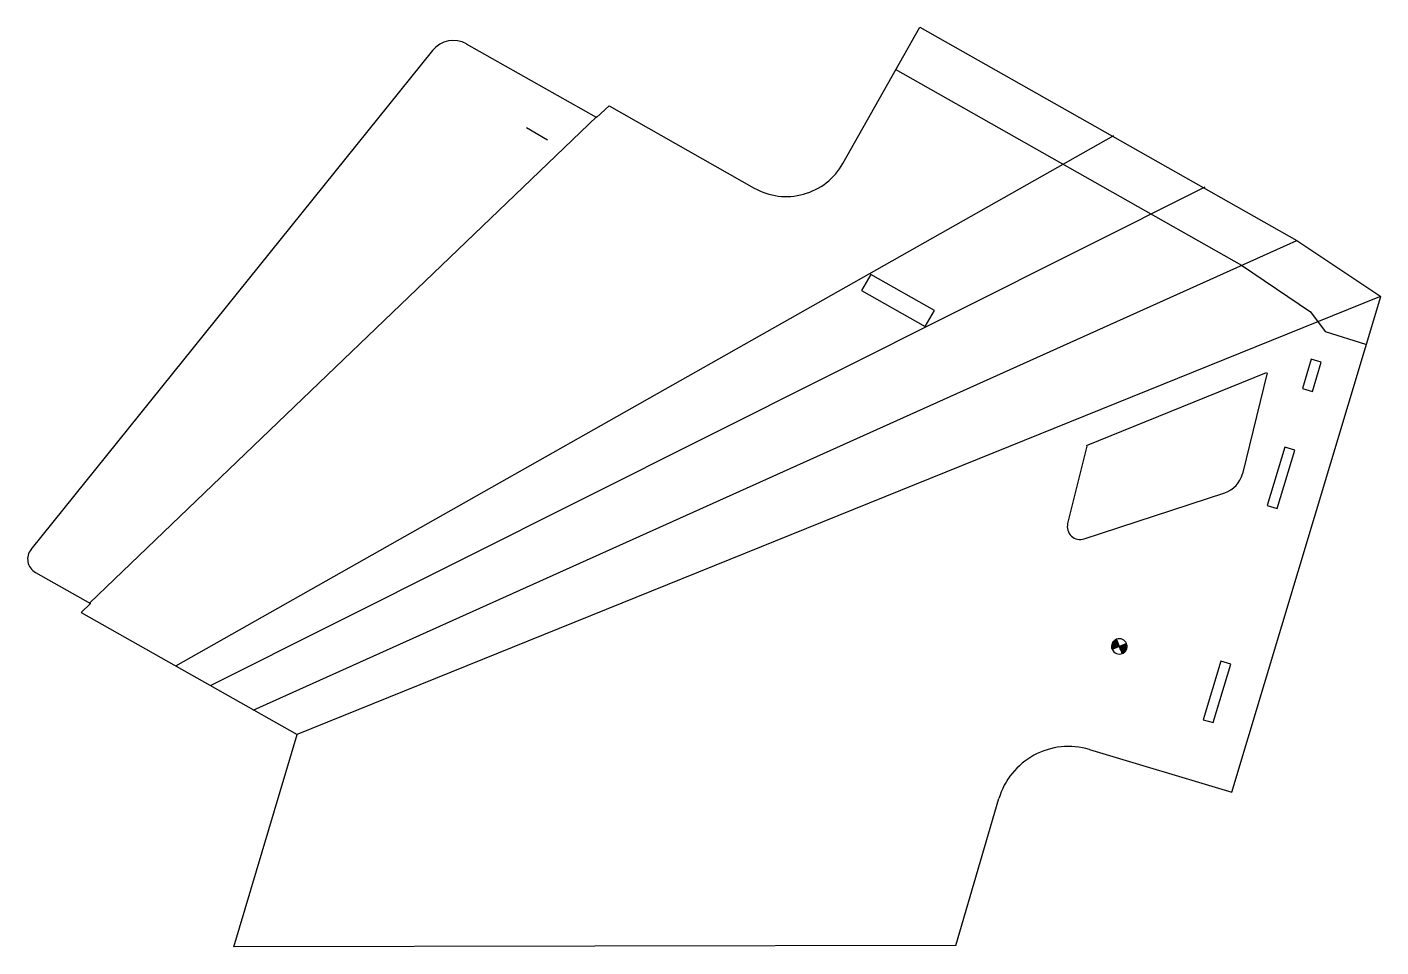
# Model space of a CAD drawing. Extents: x 15 to 578, y 19 to 401.
import ezdxf

# ---------------------------------------------------------------- set-up
doc = ezdxf.new("R2010")
doc.units = 0
doc.layers.add('FullCuts', color=7, linetype='CONTINUOUS')

msp = doc.modelspace()

# ---------------------------------------------------------------- linework, layer by layer
at = {"layer": 'FullCuts', "color": 7}
for points in [[(354.286594, 343.948649), (386.332617, 400.636414)], [(386.332617, 400.636414), (466.45322, 355.343027), (504.05998, 334.079253), (543.072828, 311.991004), (577.970283, 288.787926)], [(183.780628, 390.894044), (16.883395, 183.681313)], [(251.915346, 363.061966), (197.889862, 393.603947)], [(257.188863, 367.977741), (251.915346, 363.061966)], [(257.188863, 367.977741), (317.464863, 333.774473)], [(392.365258, 282.924813), (365.888157, 297.887146), (362.129917, 291.255031), (388.607046, 276.292704), (392.365258, 282.924813)], [(516.034472, 82.89019), (577.970283, 288.787926)], [(549.005788, 262.726084), (545.357135, 250.567979), (549.492509, 249.316662), (553.141162, 261.474767), (549.005788, 262.726084)], [(530.704834, 257.112684), (520.375275, 215.157303)], [(455.732473, 226.662092), (447.766779, 194.450941)], [(538.048087, 226.224168), (530.750752, 201.907929), (534.886126, 200.656612), (542.175531, 224.992493), (538.048087, 226.224168)], [(454.60841, 188.083528), (513.048589, 207.243256)], [(18.716559, 174.17175), (41.558659, 161.256443)], [(41.558659, 161.256443), (37.723355, 157.5838)], [(37.723355, 157.5838), (127.547903, 106.805503)], [(511.388501, 137.332211), (504.079482, 112.988428), (508.22654, 111.764656), (515.523875, 136.080894), (511.388501, 137.332211)], [(401.266378, 19.170847), (101.212057, 18.637898), (127.547903, 106.805503)], [(456.786516, 100.59255), (516.034472, 82.89019)], [(401.266378, 19.170847), (419.206228, 80.204111)]]:
    msp.add_lwpolyline(points, dxfattribs=at)
at = {"layer": 'FullCuts', "color": 3}
for points in [[(376.038985, 383.215362), (520.06802, 301.77561), (548.668222, 282.409041), (554.852219, 274.278174), (571.5081, 268.928736)], [(468.079977, 146.356876), (470.458715, 140.469261)], [(466.325543, 142.223692), (472.21315, 144.602445)]]:
    msp.add_lwpolyline(points, dxfattribs=at)
at = {"layer": 'FullCuts', "color": 1}
for points in [[(41.398342, 161.527348), (252.075648, 363.569545)], [(77.092962, 135.36405), (466.891285, 355.662675)], [(231.58739, 353.70749), (222.792744, 358.806407)], [(91.51265, 127.178561), (504.981549, 334.33252)], [(109.183774, 116.924637), (542.992112, 312.003828)], [(127.270253, 106.838523), (577.512067, 288.747992)], [(455.608126, 226.933618), (530.37153, 257.140003)]]:
    msp.add_lwpolyline(points, dxfattribs=at)
at = {"layer": 'FullCuts', "color": 3}
for points in [[(468.080003, 146.356846), (468.095861, 146.317595), (467.644477, 146.135224), (468.080003, 146.356846), (468.080003, 146.356846)], [(468.095861, 146.317595), (467.644477, 146.135224), (468.143436, 146.199843), (468.095861, 146.317595), (468.095861, 146.317595)], [(466.120018, 143.692984), (468.904637, 144.315805), (466.098205, 143.181934), (466.120018, 143.692984), (466.120018, 143.692984)], [(468.904637, 144.315805), (466.098205, 143.181934), (469.087007, 143.864421), (468.904637, 144.315805), (468.904637, 144.315805)], [(466.098205, 143.181934), (469.087007, 143.864421), (466.182449, 142.690904), (466.098205, 143.181934), (466.098205, 143.181934)], [(466.196939, 144.180642), (468.730195, 144.747564), (466.120018, 143.692984), (466.196939, 144.180642), (466.196939, 144.180642)], [(468.730195, 144.747564), (466.120018, 143.692984), (468.904637, 144.315805), (468.730195, 144.747564), (468.730195, 144.747564)], [(469.087007, 143.864421), (466.182449, 142.690904), (469.269378, 143.413037), (469.087007, 143.864421), (469.087007, 143.864421)], [(466.182449, 142.690904), (469.269378, 143.413037), (466.32557, 142.223662), (466.182449, 142.690904), (466.182449, 142.690904)], [(466.348595, 144.652837), (468.571611, 145.140072), (466.196939, 144.180642), (466.348595, 144.652837), (466.348595, 144.652837)], [(468.571611, 145.140072), (466.196939, 144.180642), (468.730195, 144.747564), (468.571611, 145.140072), (468.571611, 145.140072)], [(466.582914, 145.089943), (468.428886, 145.493329), (466.348595, 144.652837), (466.582914, 145.089943), (466.582914, 145.089943)], [(468.428886, 145.493329), (466.348595, 144.652837), (468.571611, 145.140072), (468.428886, 145.493329), (468.428886, 145.493329)], [(466.880272, 145.484031), (468.309949, 145.78771), (466.582914, 145.089943), (466.880272, 145.484031), (466.880272, 145.484031)], [(468.309949, 145.78771), (466.582914, 145.089943), (468.428886, 145.493329), (468.309949, 145.78771), (468.309949, 145.78771)], [(467.240668, 145.835101), (468.214799, 146.023215), (466.880272, 145.484031), (467.240668, 145.835101), (467.240668, 145.835101)], [(468.214799, 146.023215), (466.880272, 145.484031), (468.309949, 145.78771), (468.214799, 146.023215), (468.214799, 146.023215)], [(467.644477, 146.135224), (468.143436, 146.199843), (467.240668, 145.835101), (467.644477, 146.135224), (467.644477, 146.135224)], [(468.143436, 146.199843), (467.240668, 145.835101), (468.214799, 146.023215), (468.143436, 146.199843), (468.143436, 146.199843)], [(472.213187, 144.602413), (469.269378, 143.413037), (472.364237, 144.115545), (472.213187, 144.602413), (472.213187, 144.602413)], [(469.269378, 143.413037), (472.364237, 144.115545), (469.459679, 142.942028), (469.269378, 143.413037), (469.269378, 143.413037)], [(472.364237, 144.115545), (469.459679, 142.942028), (472.448481, 143.624516), (472.364237, 144.115545), (472.364237, 144.115545)], [(469.459679, 142.942028), (472.448481, 143.624516), (469.642049, 142.490644), (469.459679, 142.942028), (469.459679, 142.942028)], [(472.448481, 143.624516), (469.642049, 142.490644), (472.446294, 143.121394), (472.448481, 143.624516), (472.448481, 143.624516)], [(469.642049, 142.490644), (472.446294, 143.121394), (469.816491, 142.058885), (469.642049, 142.490644), (469.642049, 142.490644)], [(472.446294, 143.121394), (469.816491, 142.058885), (472.369373, 142.633736), (472.446294, 143.121394), (472.446294, 143.121394)], [(469.816491, 142.058885), (472.369373, 142.633736), (469.975075, 141.666378), (469.816491, 142.058885), (469.816491, 142.058885)], [(472.369373, 142.633736), (469.975075, 141.666378), (472.198091, 142.153613), (472.369373, 142.633736), (472.369373, 142.633736)], [(469.975075, 141.666378), (472.198091, 142.153613), (470.1178, 141.31312), (469.975075, 141.666378), (469.975075, 141.666378)], [(472.198091, 142.153613), (470.1178, 141.31312), (471.963772, 141.716507), (472.198091, 142.153613), (472.198091, 142.153613)], [(470.1178, 141.31312), (471.963772, 141.716507), (470.236737, 141.01874), (470.1178, 141.31312), (470.1178, 141.31312)], [(471.963772, 141.716507), (470.236737, 141.01874), (471.666414, 141.322419), (471.963772, 141.716507), (471.963772, 141.716507)], [(470.236737, 141.01874), (471.666414, 141.322419), (470.331887, 140.783235), (470.236737, 141.01874), (470.236737, 141.01874)], [(471.666414, 141.322419), (470.331887, 140.783235), (471.325643, 140.979277), (471.666414, 141.322419), (471.666414, 141.322419)], [(470.331887, 140.783235), (471.325643, 140.979277), (470.40325, 140.606606), (470.331887, 140.783235), (470.331887, 140.783235)], [(470.40325, 140.606606), (471.325643, 140.979277), (470.921834, 140.679154), (470.40325, 140.606606), (470.40325, 140.606606)], [(470.40325, 140.606606), (470.450825, 140.488854), (470.921834, 140.679154), (470.40325, 140.606606), (470.40325, 140.606606)], [(470.450825, 140.488854), (470.921834, 140.679154), (470.458754, 140.469229), (470.450825, 140.488854), (470.450825, 140.488854)]]:
    msp.add_lwpolyline(points, close=True, dxfattribs=at)
at = {"layer": 'FullCuts', "color": 7}
for points in [[(197.916317, 393.632034), (193.176836, 396.311531), (187.194346, 395.166507), (183.779275, 390.926262)], [(337.99721, 331.232696), (344.905956, 333.144588), (350.770732, 337.725557), (354.298659, 343.965735)], [(317.468912, 333.773659), (323.702993, 330.234967), (331.088464, 329.320805), (337.99721, 331.232696)], [(513.069802, 207.256173), (516.716907, 208.451317), (519.490243, 211.442205), (520.407079, 215.169021)], [(447.76109, 194.459456), (447.29509, 192.573032), (447.889648, 190.582315), (449.313857, 189.260431)], [(449.313857, 189.260431), (450.738067, 187.938546), (452.767511, 187.493788), (454.614024, 188.098884)], [(16.897874, 183.708526), (15.726267, 182.253826), (15.253282, 180.357679), (15.604405, 178.523142)], [(15.604405, 178.523142), (15.955528, 176.688604), (17.095264, 175.101125), (18.721237, 174.181871)], [(456.787906, 100.616829), (449.098268, 102.914096), (440.810249, 102.053263), (433.756867, 98.224717)], [(433.756867, 98.224717), (426.703484, 94.396173), (421.465949, 87.915394), (419.202619, 80.215698)]]:
    msp.add_open_spline(points, degree=3, dxfattribs=at)
at = {"layer": 'FullCuts', "color": 3}
for points in [[(468.081848, 146.380478), (466.450608, 145.721414), (465.662503, 143.864756), (466.321567, 142.233516)], [(472.22881, 144.620197), (471.569746, 146.251437), (469.713088, 147.039541), (468.081848, 146.380478)], [(466.321567, 142.233516), (466.98063, 140.602276), (468.837288, 139.814171), (470.468529, 140.473235)], [(470.468529, 140.473235), (472.099769, 141.132299), (472.887873, 142.988956), (472.22881, 144.620197)]]:
    msp.add_open_spline(points, degree=3, dxfattribs=at)

doc.saveas('drawing.dxf')
